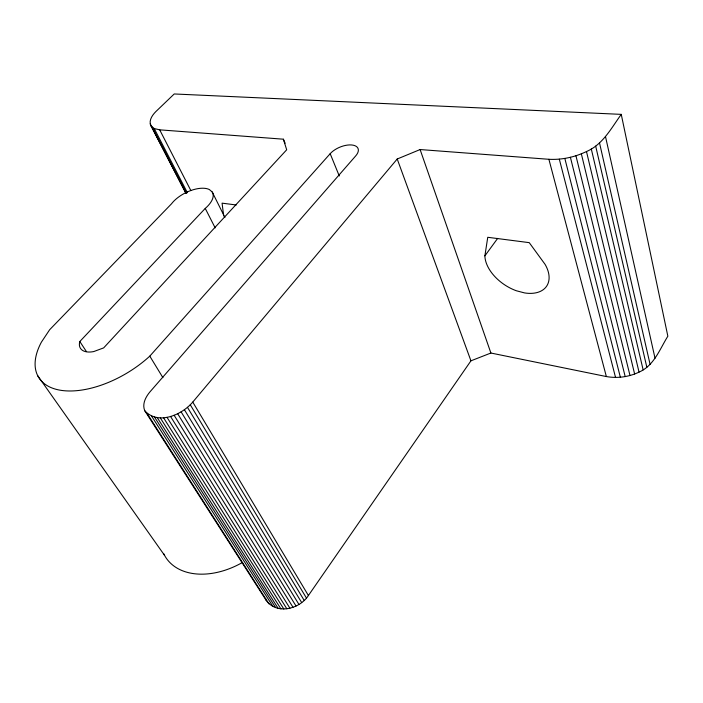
<?xml version="1.0" encoding="UTF-8"?>
<svg xmlns="http://www.w3.org/2000/svg" width="703" height="703" viewBox="0 0 703 703"><rect width="100%" height="100%" fill="white"/><g stroke="black" fill="none" stroke-linecap="round" stroke-linejoin="round"><path stroke-width="1.05" d="M484.885 255.857L487.75 237.289L529.245 242.649L545.097 264.381A35.572 22.101 33.3 0 1 524.543 292.914L516.38 290.77A35.572 22.101 33.3 0 1 484.885 255.857L497.662 238.379M224.925 217.464L212.192 191.963L209.397 189.573A24.552 12.056 -27.1 0 0 171.479 203.844L49.667 329.716L41.407 342.133A78.815 42.347 -31.3 0 0 62.277 390.517A78.815 42.347 -31.3 0 0 149.792 356.14L330.182 153.693A16.415 8.251 -22.9 0 1 351.605 144.967A16.415 8.251 -22.9 0 1 355.753 155.838L149.924 391.914C145.67 397.01 141.927 404.084 144.765 410.737L266.173 600.344C276.631 615.02 299.689 609.15 308.406 595.52L470.94 360.824L490.896 353.029L606.355 376.553C617.392 378.539 628.939 376.975 639.036 372.115C654.062 365.692 659.809 349.057 667.85 336.201L621.25 114.369L174.23 93.965L155.794 111.636C152.279 115.16 148.412 120.705 150.96 125.793L185.759 193.035M144.765 410.737C158.105 425.385 181.849 414.99 192.763 402.081L397.221 159.001L420.113 149.546L548.894 159.291C561.846 159.976 574.826 157.147 586.487 151.532C602.849 144.598 611.346 128.034 621.25 114.369M86.416 351.579L79.817 341.517L205.25 208.413A24.552 12.056 -27.1 0 0 212.192 191.963M150.96 125.793L154.238 128.552L159.695 129.835L283.371 139.194L285.128 143.219M236.226 204.977L222.078 203.149L223.677 215.935M37.742 375.754L164.581 555.405M147.445 413.97L268.933 603.851M151.558 416.088L272.852 606.32M154.484 417.002L275.576 607.489M157.261 417.644L278.142 608.359M160.31 417.907L280.91 608.877M163.579 417.802L283.827 609.035M167.006 417.31L286.859 608.824M170.539 416.448L289.935 608.236M174.107 415.236L293.01 607.304M177.648 413.68L296.033 606.021M181.093 411.826L298.933 604.431M149.792 356.14L162.894 377.634M184.388 409.7L301.666 602.541M187.464 407.336L304.188 600.406M190.276 404.779L306.446 598.051M192.763 402.081L308.406 595.52M152.305 127.34L186.453 193.36M150.214 123.939L185.952 193.009M154.238 128.552L187.393 192.754M159.695 129.835L190.777 190.399M205.25 208.413L215.171 227.886M330.182 153.693L339.277 175.978M397.221 159.001L470.94 360.824M420.113 149.546L490.896 353.029M265.602 598.622L266.173 600.344M283.371 139.194L286.692 149.783L103.657 347.897L93.719 351.57A22.32 11.951 -31.5 0 1 79.817 341.517M548.894 159.291L606.355 376.553M559.324 159.168L615.547 377.458M564.834 158.447L620.354 377.247M570.405 157.296L625.195 376.597M575.942 155.75L629.985 375.507M581.337 153.808L634.624 374.005M586.487 151.532L639.036 372.115M591.293 148.948L643.14 369.866M595.678 146.119L646.848 367.309M599.554 143.078L650.108 364.488M605.511 136.628L655.029 358.258M242.034 562.708A67.883 46.565 -33.8 0 1 163.676 553.621"/></g></svg>
